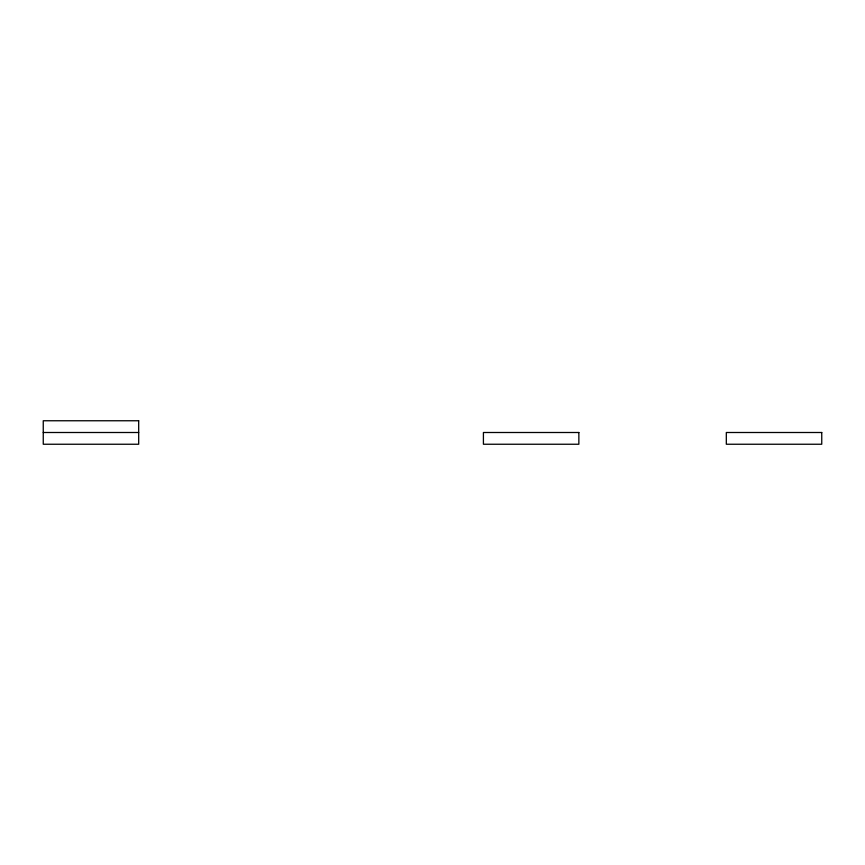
<?xml version="1.0" encoding="UTF-8"?>
<svg xmlns="http://www.w3.org/2000/svg" width="865" height="865" viewBox="0 0 865 865"><rect width="100%" height="100%" fill="white"/><g stroke="black" fill="none" stroke-linecap="round" stroke-linejoin="round"><path stroke-width="1.3" d="M43.25 432.5L138.692 432.5M138.681 420.758L43.25 420.758L43.261 444.242L138.692 444.242L138.681 420.758M578.858 432.5L483.416 432.5L483.416 444.242L578.858 444.242L578.858 432.5M821.75 432.5L726.319 432.5L726.319 444.242L821.75 444.242L821.75 432.5"/></g></svg>
